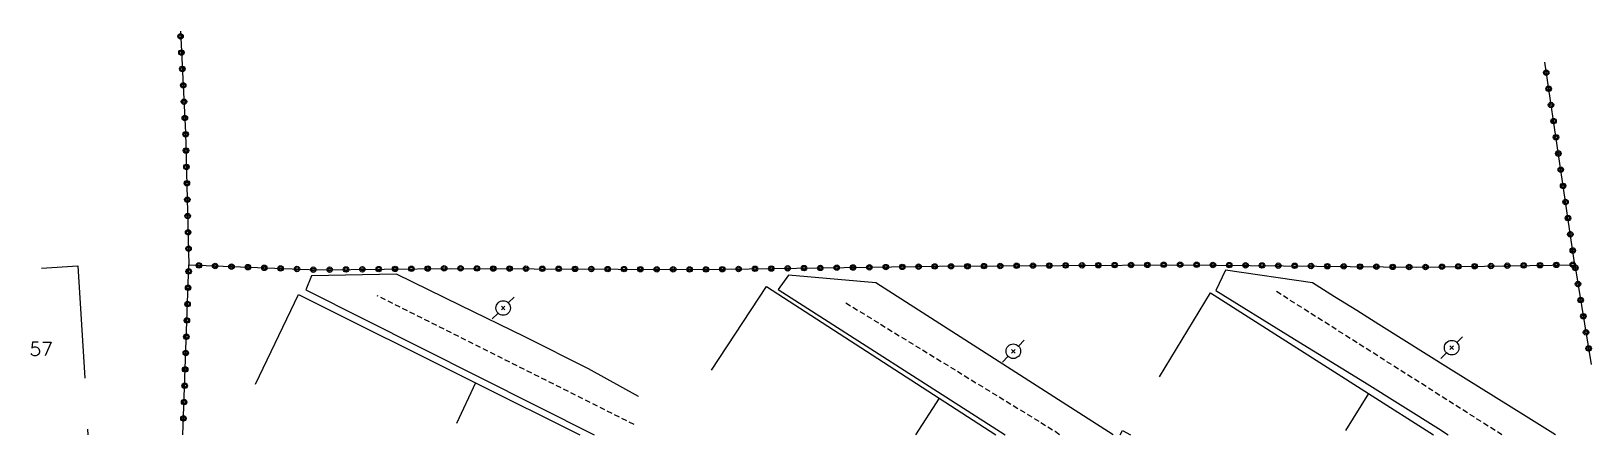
# Model space of a CAD drawing. Header units: millimetres. Extents: x 101000 to 102000, y 122000 to 122973.
# Drawn here: x 101822.5 to 101965.6, y 122000 to 122037 of the extents above; entities that cross this region are included whole.
import ezdxf
from ezdxf.enums import TextEntityAlignment as Align

# ---------------------------------------------------------------- set-up
doc = ezdxf.new("R2010")
doc.units = ezdxf.units.MM
doc.linetypes.add('DASHED', pattern=[0.75, 0.5, -0.25])
doc.layers.get('0').update_dxf_attribs({"linetype": 'CONTINUOUS'})
for name, color, linetype in [('W0001', 6, 'DASHED'), ('W0008', 7, 'CONTINUOUS'), ('W0014', 7, 'CONTINUOUS'), ('W0017', 7, 'CONTINUOUS'), ('W0101', 7, 'CONTINUOUS'), ('W0323', 7, 'CONTINUOUS'), ('W0473', 7, 'CONTINUOUS'), ('W0991', 7, 'CONTINUOUS'), ('W1102', 7, 'CONTINUOUS')]:
    doc.layers.add(name, color=color, linetype=linetype)
doc.styles.get("Standard").update_dxf_attribs({"font": 'romans.shx', "width": 0.85})

# ---------------------------------------------------------------- blocks, each defined once
blk = doc.blocks.new('T473')
for p, q in [((-0.166667, 0.166667), (0.166667, -0.166667)), ((-0.166667, -0.166667), (0.166667, 0.166667)), ((0.500001, 0.500001), (1.000002, 1.000002)), ((-1.000002, -1.000002), (-0.500001, -0.500001))]:
    blk.add_line(p, q)
blk.add_ellipse((0, 0), major_axis=(0.471405, 0.471405), ratio=1, start_param=5.4977871438, end_param=11.780972451)
blk = doc.blocks.new('t323o')
at = {"color": 0, "linetype": 'Continuous'}
for radius in [0.25, 0.15]:
    blk.add_circle((0, 0), radius, dxfattribs=at)

msp = doc.modelspace()

# ---------------------------------------------------------------- linework, layer by layer
at = {"layer": 'W0001'}
for points in [[(101957.4, 122000), (101936.55, 122013.25)], [(101877.82, 122000.94), (101854.26, 122012.76)], [(101897.23, 122012.1), (101916.43, 122000.32), (101916.87, 122000)]]:
    msp.add_lwpolyline(points, dxfattribs=at)
at = {"layer": 'W0008'}
for points in [[(101878.23, 122003.51), (101878.23, 122003.51), (101878.23, 122003.51), (101873.65, 122006.05), (101867.8, 122008.99), (101861.91, 122011.86), (101856.02, 122014.73), (101848.23, 122014.59), (101847.71, 122013.3)], [(101940.02, 122013.95), (101932.05, 122015.11), (101931.16, 122013.23)], [(101921.76, 122000), (101899.98, 122013.93), (101891.98, 122014.65), (101891.03, 122013.32)], [(101962.32, 122000), (101959.37, 122001.84), (101952.74, 122005.96), (101946.12, 122010.11), (101944.09, 122011.39), (101942.05, 122012.67), (101940.02, 122013.95)]]:
    msp.add_lwpolyline(points, dxfattribs=at)
at = {"layer": 'W0014'}
for points in [[(101847.71, 122013.3), (101874.15, 122000)], [(101891.03, 122013.32), (101911.83, 122000)], [(101931.16, 122013.23), (101937.98, 122009.03), (101944.8, 122004.83), (101951.57, 122000.57), (101952.46, 122000)], [(101922.39, 122000), (101922.59, 122000.38), (101923.34, 122000)]]:
    msp.add_lwpolyline(points, dxfattribs=at)
at = {"layer": 'W0017'}
msp.add_lwpolyline([(101827.76, 122000), (101827.74, 122000.51)], dxfattribs=at)
at = {"layer": 'W0101'}
for points in [[(101823.49, 122015.3), (101826.82, 122015.5)], [(101826.82, 122015.5), (101827.46, 122005.21), (101827.46, 122005.21)], [(101884.92, 122005.92), (101889.95, 122013.62)], [(101889.95, 122013.62), (101905.8, 122003.36)], [(101843.09, 122004.66), (101847.04, 122012.86)], [(101847.04, 122012.86), (101863.27, 122004.78)], [(101926, 122005.33), (101930.66, 122013.03)], [(101930.66, 122013.03), (101945.16, 122003.8)], [(101863.27, 122004.78), (101872.85, 122000)], [(101905.8, 122003.36), (101910.99, 122000)], [(101945.16, 122003.8), (101951.13, 122000)]]:
    msp.add_lwpolyline(points, dxfattribs=at)
at = {"layer": 'W0323'}
for points in [[(101836.21, 122037.03), (101836.69, 122027.7), (101836.99, 122015.58)], [(101836.44, 122000), (101836.99, 122015.58), (101848.81, 122015.14), (101860.99, 122015.27), (101884.02, 122015.16), (101905.77, 122015.46), (101928.2, 122015.61), (101949.59, 122015.39), (101964.08, 122015.61), (101961.32, 122034.19)], [(101964.08, 122015.61), (101965.59, 122006.44)]]:
    msp.add_lwpolyline(points, dxfattribs=at)
at = {"layer": 'W1102'}
for points in [[(101863.27, 122004.78), (101861.53, 122001.03)], [(101905.8, 122003.36), (101903.63, 122000)], [(101945.16, 122003.8), (101943.05, 122000.41)]]:
    msp.add_lwpolyline(points, dxfattribs=at)

# ---------------------------------------------------------------- block references
at = {"layer": 'W0323'}
for p, rotation in [((101836.23, 122036.56), 272.9924919007278), ((101836.31, 122035.07), 272.9924919007278), ((101836.39, 122033.57), 272.9924919007278), ((101961.46, 122033.23), 98.44686783886341), ((101836.47, 122032.07), 272.9924919007278), ((101961.68, 122031.75), 98.44686783886341), ((101836.54, 122030.57), 272.9924919007278), ((101961.9, 122030.26), 98.44686783886341), ((101836.62, 122029.07), 272.9924919007278), ((101962.13, 122028.78), 98.44686783886341), ((101836.7, 122027.58), 271.4229993844896), ((101962.35, 122027.3), 98.44686783886341), ((101836.73, 122026.08), 271.4229993844896), ((101836.77, 122024.58), 271.4229993844896), ((101962.57, 122025.81), 98.44686783886341), ((101836.81, 122023.08), 271.4229993844896), ((101962.79, 122024.33), 98.44686783886341), ((101836.85, 122021.58), 271.4229993844896), ((101963.01, 122022.84), 98.44686783886341), ((101963.23, 122021.36), 98.44686783886341), ((101836.88, 122020.08), 271.4229993844896), ((101963.45, 122019.88), 98.44686783886341), ((101836.92, 122018.58), 271.4229993844896), ((101963.67, 122018.39), 98.44686783886341), ((101836.96, 122017.08), 271.4229993844896), ((101963.89, 122016.91), 98.44686783886341), ((101836.97, 122014.99), 87.96561255636675), ((101837.91, 122015.54), 357.8521723802421), ((101839.4, 122015.49), 357.8521723802421), ((101840.9, 122015.43), 357.8521723802421), ((101842.4, 122015.38), 357.8521723802421), ((101843.9, 122015.32), 357.8521723802421), ((101845.4, 122015.26), 357.8521723802421), ((101846.9, 122015.21), 357.8521723802421), ((101848.4, 122015.15), 357.8521723802421), ((101849.9, 122015.15), 0.6442740663764762), ((101851.4, 122015.17), 0.6442740663764762), ((101852.9, 122015.18), 0.6442740663764762), ((101854.4, 122015.2), 0.6442740663764762), ((101855.9, 122015.22), 0.6442740663764762), ((101857.4, 122015.23), 0.6442740663764762), ((101858.9, 122015.25), 0.6442740663764762), ((101860.4, 122015.27), 0.6442740663764762), ((101861.9, 122015.27), 359.7263951447933), ((101863.4, 122015.26), 359.7263951447933), ((101864.9, 122015.25), 359.7263951447933), ((101866.4, 122015.25), 359.7263951447933), ((101867.9, 122015.24), 359.7263951447933), ((101869.4, 122015.23), 359.7263951447933), ((101870.9, 122015.23), 359.7263951447933), ((101872.4, 122015.22), 359.7263951447933), ((101873.9, 122015.21), 359.7263951447933), ((101875.4, 122015.2), 359.7263951447933), ((101876.9, 122015.2), 359.7263951447933), ((101878.4, 122015.19), 359.7263951447933), ((101879.9, 122015.18), 359.7263951447933), ((101881.4, 122015.18), 359.7263951447933), ((101882.9, 122015.17), 359.7263951447933), ((101884.4, 122015.17), 0.7692721891784752), ((101885.9, 122015.19), 0.7692721891784752), ((101887.4, 122015.21), 0.7692721891784752), ((101888.9, 122015.23), 0.7692721891784752), ((101890.4, 122015.25), 0.7692721891784752), ((101891.9, 122015.27), 0.7692721891784752), ((101893.4, 122015.29), 0.7692721891784752), ((101894.9, 122015.31), 0.7692721891784752), ((101896.4, 122015.33), 0.7692721891784752), ((101897.9, 122015.35), 0.7692721891784752), ((101899.4, 122015.37), 0.7692721891784752), ((101900.9, 122015.39), 0.7692721891784752), ((101902.4, 122015.41), 0.7692721891784752), ((101903.9, 122015.43), 0.7692721891784752), ((101905.39, 122015.45), 0.7692721891784752), ((101906.89, 122015.46), 0.403610656833389), ((101908.39, 122015.47), 0.403610656833389), ((101909.89, 122015.48), 0.403610656833389), ((101911.39, 122015.49), 0.403610656833389), ((101912.89, 122015.51), 0.403610656833389), ((101914.39, 122015.52), 0.403610656833389), ((101915.89, 122015.53), 0.403610656833389), ((101917.39, 122015.54), 0.403610656833389), ((101918.89, 122015.55), 0.403610656833389), ((101920.39, 122015.56), 0.403610656833389), ((101921.89, 122015.57), 0.403610656833389), ((101923.39, 122015.58), 0.403610656833389), ((101924.89, 122015.59), 0.403610656833389), ((101926.39, 122015.6), 0.403610656833389), ((101927.89, 122015.61), 0.403610656833389), ((101929.39, 122015.6), 359.3972471682108), ((101930.89, 122015.58), 359.3972471682108), ((101932.39, 122015.57), 359.3972471682108), ((101933.89, 122015.55), 359.3972471682108), ((101935.39, 122015.54), 359.3972471682108), ((101936.89, 122015.52), 359.3972471682108), ((101938.39, 122015.51), 359.3972471682108), ((101939.89, 122015.49), 359.3972471682108), ((101941.39, 122015.47), 359.3972471682108), ((101942.89, 122015.46), 359.3972471682108), ((101944.39, 122015.44), 359.3972471682108), ((101945.89, 122015.43), 359.3972471682108), ((101947.39, 122015.41), 359.3972471682108), ((101948.89, 122015.4), 359.3972471682108), ((101950.39, 122015.4), 0.8898220690243115), ((101951.89, 122015.42), 0.8898220690243115), ((101953.39, 122015.45), 0.8898220690243115), ((101954.89, 122015.47), 0.8898220690243115), ((101956.39, 122015.49), 0.8898220690243115), ((101957.89, 122015.52), 0.8898220690243115), ((101959.39, 122015.54), 0.8898220690243115), ((101960.89, 122015.56), 0.8898220690243115), ((101962.39, 122015.59), 0.8898220690243115), ((101963.89, 122015.61), 0.8898220690243115), ((101964.13, 122015.32), 279.3621125146257), ((101836.92, 122013.49), 87.96561255636675), ((101964.37, 122013.84), 279.3621125146257), ((101836.87, 122011.99), 87.96561255636675), ((101964.62, 122012.36), 279.3621125146257), ((101836.81, 122010.49), 87.96561255636675), ((101964.86, 122010.88), 279.3621125146257), ((101836.76, 122008.99), 87.96561255636675), ((101965.11, 122009.4), 279.3621125146257), ((101836.71, 122007.5), 87.96561255636675), ((101965.35, 122007.92), 279.3621125146257), ((101836.65, 122006), 87.96561255636675), ((101836.6, 122004.5), 87.96561255636675), ((101836.55, 122003), 87.96561255636675), ((101836.49, 122001.5), 87.96561255636675)]:
    msp.add_blockref('t323o', p, dxfattribs=dict(at, rotation=rotation))
at = {"layer": 'W0473'}
for p in [(101865.81, 122011.63), (101952.79, 122007.99), (101912.59, 122007.67)]:
    msp.add_blockref('T473', p, dxfattribs=at)

# ---------------------------------------------------------------- texts
at = {"layer": 'W0991'}
msp.add_text('57', height=1.25, dxfattribs=at).set_placement((101823.44, 122007.86), align=Align.MIDDLE_CENTER)

doc.saveas('drawing.dxf')
